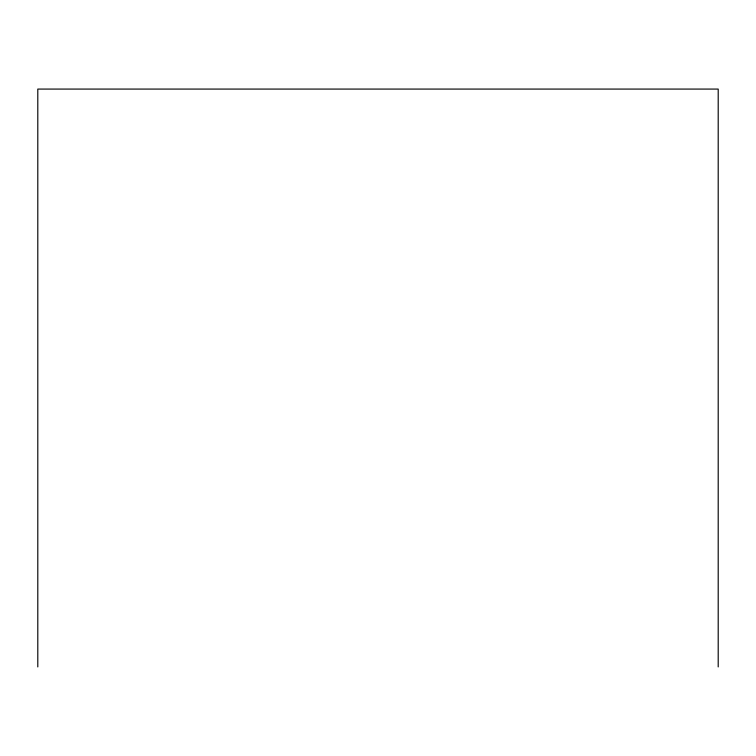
<?xml version="1.0" encoding="UTF-8"?>
<svg xmlns="http://www.w3.org/2000/svg" width="756" height="756" viewBox="0 0 756 756"><rect width="100%" height="100%" fill="white"/><g stroke="black" fill="none" stroke-linecap="round" stroke-linejoin="round"><path stroke-width="1.13" d="M718.2 666.924L718.2 89.076L37.8 89.076L37.8 666.924"/></g></svg>
